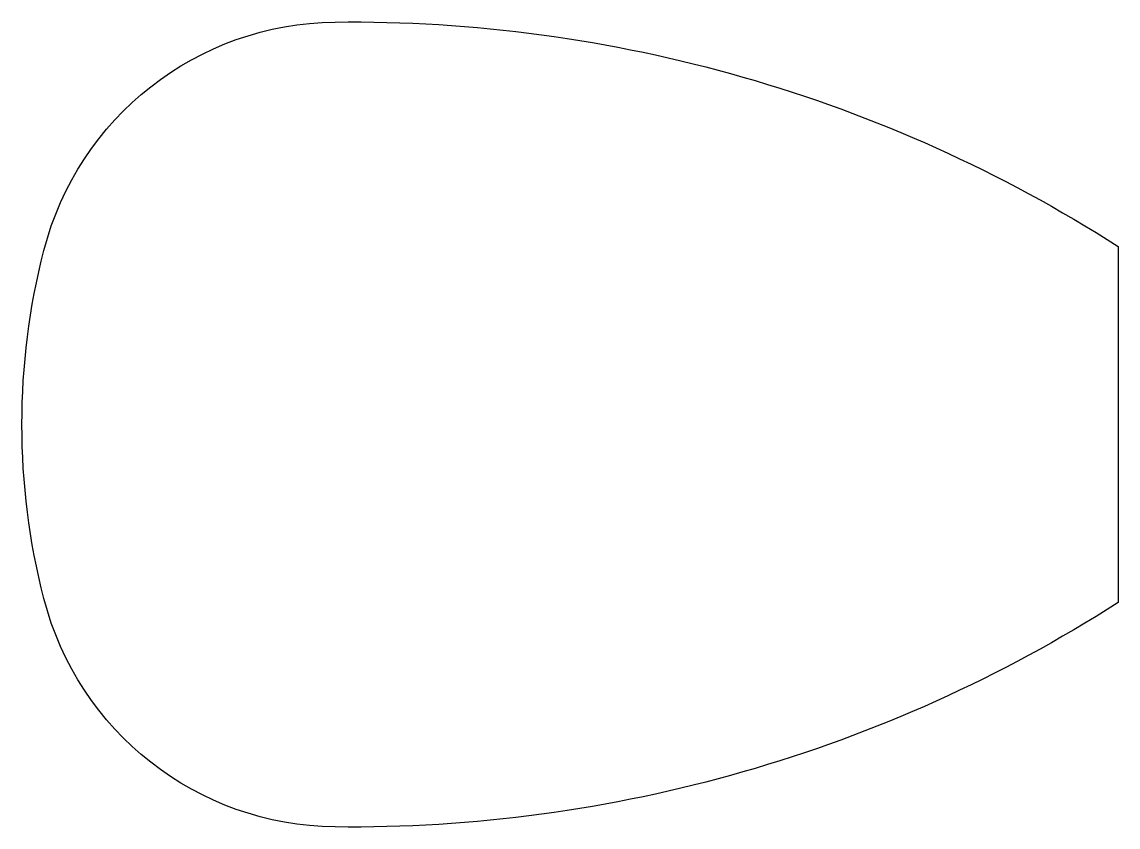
# Model space of a CAD drawing. Header units: millimetres. Extents: x -47 to 23, y -21.9 to 29.5.
import ezdxf

# ---------------------------------------------------------------- set-up
doc = ezdxf.new("R2010")
doc.units = ezdxf.units.MM
doc.layers.get('0').update_dxf_attribs({"linetype": 'CONTINUOUS'})

msp = doc.modelspace()

# ---------------------------------------------------------------- linework, layer by layer
msp.add_lwpolyline([(23, 15.165), (23, -7.565, -0.146), (-26.972, -21.886, -0.339404), (-45.551, -7.31, -0.126227), (-45.551, 14.91, -0.339404), (-26.972, 29.486, -0.146)], format="xyb", close=True)

doc.saveas('drawing.dxf')
